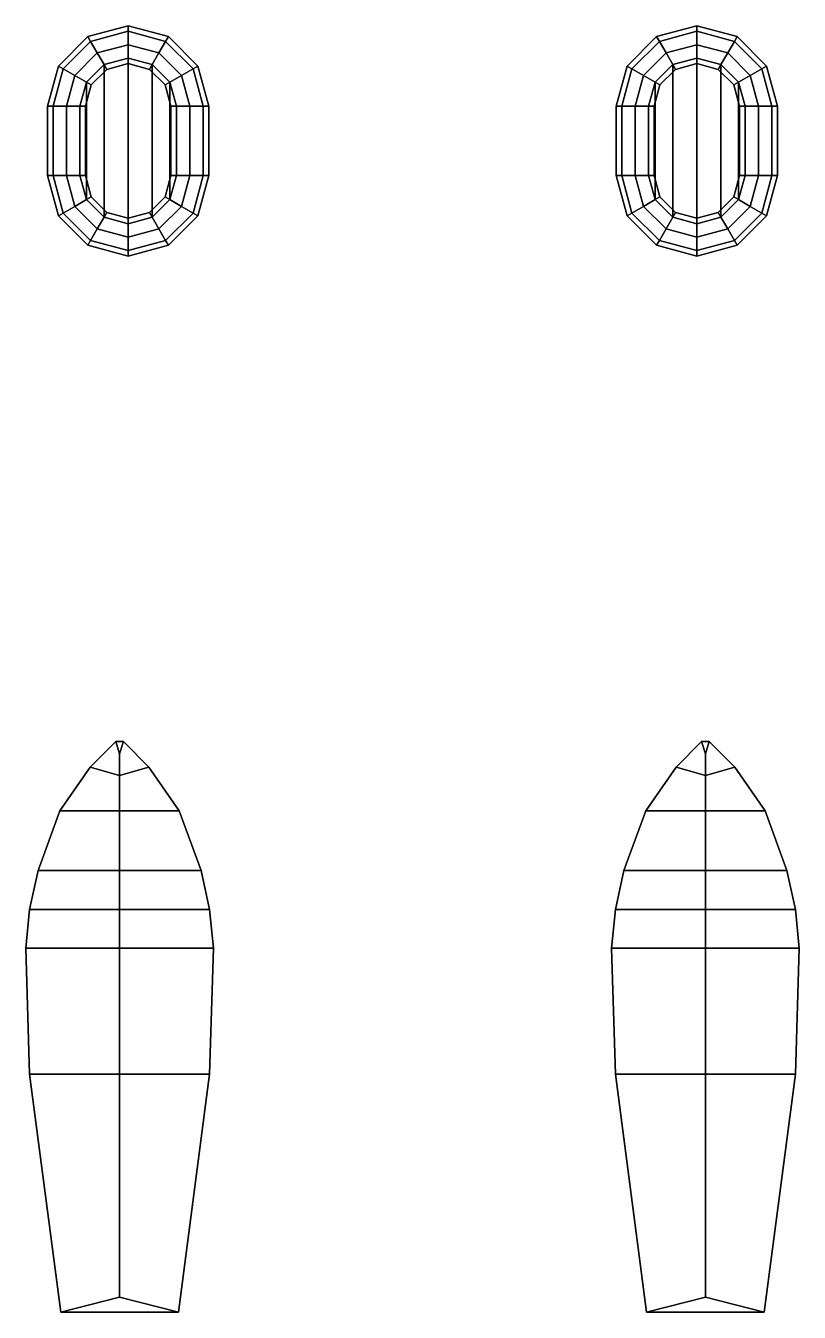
# Model space of a CAD drawing. Extents: x -4.1 to 4.1, y -27.9 to 11.1.
# Drawn here: x -4.08 to 4.08, y -2.43 to 11.14 of the extents above; entities that cross this region are included whole.
import ezdxf

# ---------------------------------------------------------------- set-up
doc = ezdxf.new("R2010")
doc.units = 0
doc.layers.add('BOATS', color=1, linetype='CONTINUOUS')

msp = doc.modelspace()

# ---------------------------------------------------------------- linework, layer by layer
at = {"layer": 'BOATS'}
for points in [[(-3.425, 11.026, 4.55), (-3.396, 10.975, 4.691), (-3, 11.081, 4.691), (-3, 11.14, 4.55)], [(-3.396, 10.975, 4.409), (-3.425, 11.026, 4.55), (-3, 11.14, 4.55), (-3, 11.081, 4.409)], [(-3, 11.14, 4.55), (-3, 11.081, 4.691), (-2.604, 10.975, 4.691), (-2.575, 11.026, 4.55)], [(-3, 11.081, 4.409), (-3, 11.14, 4.55), (-2.575, 11.026, 4.55), (-2.604, 10.975, 4.409)], [(2.575, 11.026, 4.55), (2.604, 10.975, 4.691), (3, 11.081, 4.691), (3, 11.14, 4.55)], [(2.604, 10.975, 4.409), (2.575, 11.026, 4.55), (3, 11.14, 4.55), (3, 11.081, 4.409)], [(3, 11.14, 4.55), (3, 11.081, 4.691), (3.396, 10.975, 4.691), (3.425, 11.026, 4.55)], [(3, 11.081, 4.409), (3, 11.14, 4.55), (3.425, 11.026, 4.55), (3.396, 10.975, 4.409)], [(-3.736, 10.715, 4.55), (-3.685, 10.686, 4.691), (-3.396, 10.975, 4.691), (-3.425, 11.026, 4.55)], [(-3.685, 10.686, 4.409), (-3.736, 10.715, 4.55), (-3.425, 11.026, 4.55), (-3.396, 10.975, 4.409)], [(-3.325, 10.853, 4.35), (-3.396, 10.975, 4.409), (-3, 11.081, 4.409), (-3, 10.94, 4.35)], [(-3.396, 10.975, 4.691), (-3.325, 10.853, 4.75), (-3, 10.94, 4.75), (-3, 11.081, 4.691)], [(-3, 10.94, 4.35), (-3, 11.081, 4.409), (-2.604, 10.975, 4.409), (-2.675, 10.853, 4.35)], [(-3, 11.081, 4.691), (-3, 10.94, 4.75), (-2.675, 10.853, 4.75), (-2.604, 10.975, 4.691)], [(-2.575, 11.026, 4.55), (-2.604, 10.975, 4.691), (-2.315, 10.686, 4.691), (-2.264, 10.715, 4.55)], [(-2.604, 10.975, 4.409), (-2.575, 11.026, 4.55), (-2.264, 10.715, 4.55), (-2.315, 10.686, 4.409)], [(2.264, 10.715, 4.55), (2.315, 10.686, 4.691), (2.604, 10.975, 4.691), (2.575, 11.026, 4.55)], [(2.315, 10.686, 4.409), (2.264, 10.715, 4.55), (2.575, 11.026, 4.55), (2.604, 10.975, 4.409)], [(2.675, 10.853, 4.35), (2.604, 10.975, 4.409), (3, 11.081, 4.409), (3, 10.94, 4.35)], [(2.604, 10.975, 4.691), (2.675, 10.853, 4.75), (3, 10.94, 4.75), (3, 11.081, 4.691)], [(3, 10.94, 4.35), (3, 11.081, 4.409), (3.396, 10.975, 4.409), (3.325, 10.853, 4.35)], [(3, 11.081, 4.691), (3, 10.94, 4.75), (3.325, 10.853, 4.75), (3.396, 10.975, 4.691)], [(3.425, 11.026, 4.55), (3.396, 10.975, 4.691), (3.685, 10.686, 4.691), (3.736, 10.715, 4.55)], [(3.396, 10.975, 4.409), (3.425, 11.026, 4.55), (3.736, 10.715, 4.55), (3.685, 10.686, 4.409)], [(-3.563, 10.615, 4.35), (-3.685, 10.686, 4.409), (-3.396, 10.975, 4.409), (-3.325, 10.853, 4.35)], [(-3.685, 10.686, 4.691), (-3.563, 10.615, 4.75), (-3.325, 10.853, 4.75), (-3.396, 10.975, 4.691)], [(-3.254, 10.73, 4.409), (-3.325, 10.853, 4.35), (-3, 10.94, 4.35), (-3, 10.799, 4.409)], [(-3.325, 10.853, 4.75), (-3.254, 10.73, 4.691), (-3, 10.799, 4.691), (-3, 10.94, 4.75)], [(-3, 10.799, 4.409), (-3, 10.94, 4.35), (-2.675, 10.853, 4.35), (-2.746, 10.73, 4.409)], [(-3, 10.94, 4.75), (-3, 10.799, 4.691), (-2.746, 10.73, 4.691), (-2.675, 10.853, 4.75)], [(-2.675, 10.853, 4.35), (-2.604, 10.975, 4.409), (-2.315, 10.686, 4.409), (-2.437, 10.615, 4.35)], [(-2.604, 10.975, 4.691), (-2.675, 10.853, 4.75), (-2.437, 10.615, 4.75), (-2.315, 10.686, 4.691)], [(2.437, 10.615, 4.35), (2.315, 10.686, 4.409), (2.604, 10.975, 4.409), (2.675, 10.853, 4.35)], [(2.315, 10.686, 4.691), (2.437, 10.615, 4.75), (2.675, 10.853, 4.75), (2.604, 10.975, 4.691)], [(2.746, 10.73, 4.409), (2.675, 10.853, 4.35), (3, 10.94, 4.35), (3, 10.799, 4.409)], [(2.675, 10.853, 4.75), (2.746, 10.73, 4.691), (3, 10.799, 4.691), (3, 10.94, 4.75)], [(3, 10.799, 4.409), (3, 10.94, 4.35), (3.325, 10.853, 4.35), (3.254, 10.73, 4.409)], [(3, 10.94, 4.75), (3, 10.799, 4.691), (3.254, 10.73, 4.691), (3.325, 10.853, 4.75)], [(3.325, 10.853, 4.35), (3.396, 10.975, 4.409), (3.685, 10.686, 4.409), (3.563, 10.615, 4.35)], [(3.396, 10.975, 4.691), (3.325, 10.853, 4.75), (3.563, 10.615, 4.75), (3.685, 10.686, 4.691)], [(-3.44, 10.544, 4.409), (-3.563, 10.615, 4.35), (-3.325, 10.853, 4.35), (-3.254, 10.73, 4.409)], [(-3.563, 10.615, 4.75), (-3.44, 10.544, 4.691), (-3.254, 10.73, 4.691), (-3.325, 10.853, 4.75)], [(-3.44, 10.544, 4.691), (-3.39, 10.515, 4.55), (-3.225, 10.68, 4.55), (-3.254, 10.73, 4.691)], [(-3.254, 10.73, 4.409), (-3.44, 10.544, 4.409), (-3.44, 9.306, 4.409), (-3.254, 9.12, 4.409)], [(-3.39, 10.515, 4.55), (-3.44, 10.544, 4.409), (-3.254, 10.73, 4.409), (-3.225, 10.68, 4.55)], [(-3.254, 10.73, 4.691), (-3.225, 10.68, 4.55), (-3, 10.74, 4.55), (-3, 10.799, 4.691)], [(-3, 10.799, 4.409), (-3.254, 10.73, 4.409), (-3.254, 9.12, 4.409), (-3, 9.051, 4.409)], [(-3.225, 10.68, 4.55), (-3.254, 10.73, 4.409), (-3, 10.799, 4.409), (-3, 10.74, 4.55)], [(-3, 10.799, 4.691), (-3, 10.74, 4.55), (-2.775, 10.68, 4.55), (-2.746, 10.73, 4.691)], [(-2.746, 10.73, 4.409), (-3, 10.799, 4.409), (-3, 9.051, 4.409), (-2.746, 9.12, 4.409)], [(-3, 10.74, 4.55), (-3, 10.799, 4.409), (-2.746, 10.73, 4.409), (-2.775, 10.68, 4.55)], [(-2.746, 10.73, 4.691), (-2.775, 10.68, 4.55), (-2.61, 10.515, 4.55), (-2.56, 10.544, 4.691)], [(-2.775, 10.68, 4.55), (-2.746, 10.73, 4.409), (-2.56, 10.544, 4.409), (-2.61, 10.515, 4.55)], [(-2.746, 10.73, 4.409), (-2.675, 10.853, 4.35), (-2.437, 10.615, 4.35), (-2.56, 10.544, 4.409)], [(-2.675, 10.853, 4.75), (-2.746, 10.73, 4.691), (-2.56, 10.544, 4.691), (-2.437, 10.615, 4.75)], [(-2.56, 10.544, 4.409), (-2.746, 10.73, 4.409), (-2.746, 9.12, 4.409), (-2.56, 9.306, 4.409)], [(2.56, 10.544, 4.409), (2.437, 10.615, 4.35), (2.675, 10.853, 4.35), (2.746, 10.73, 4.409)], [(2.437, 10.615, 4.75), (2.56, 10.544, 4.691), (2.746, 10.73, 4.691), (2.675, 10.853, 4.75)], [(2.56, 10.544, 4.691), (2.61, 10.515, 4.55), (2.775, 10.68, 4.55), (2.746, 10.73, 4.691)], [(2.61, 10.515, 4.55), (2.56, 10.544, 4.409), (2.746, 10.73, 4.409), (2.775, 10.68, 4.55)], [(2.746, 10.73, 4.409), (2.56, 10.544, 4.409), (2.56, 9.306, 4.409), (2.746, 9.12, 4.409)], [(2.746, 10.73, 4.691), (2.775, 10.68, 4.55), (3, 10.74, 4.55), (3, 10.799, 4.691)], [(2.775, 10.68, 4.55), (2.746, 10.73, 4.409), (3, 10.799, 4.409), (3, 10.74, 4.55)], [(3, 10.799, 4.409), (2.746, 10.73, 4.409), (2.746, 9.12, 4.409), (3, 9.051, 4.409)], [(3, 10.799, 4.691), (3, 10.74, 4.55), (3.225, 10.68, 4.55), (3.254, 10.73, 4.691)], [(3, 10.74, 4.55), (3, 10.799, 4.409), (3.254, 10.73, 4.409), (3.225, 10.68, 4.55)], [(3.254, 10.73, 4.409), (3, 10.799, 4.409), (3, 9.051, 4.409), (3.254, 9.12, 4.409)], [(3.254, 10.73, 4.691), (3.225, 10.68, 4.55), (3.39, 10.515, 4.55), (3.44, 10.544, 4.691)], [(3.225, 10.68, 4.55), (3.254, 10.73, 4.409), (3.44, 10.544, 4.409), (3.39, 10.515, 4.55)], [(3.254, 10.73, 4.409), (3.325, 10.853, 4.35), (3.563, 10.615, 4.35), (3.44, 10.544, 4.409)], [(3.325, 10.853, 4.75), (3.254, 10.73, 4.691), (3.44, 10.544, 4.691), (3.563, 10.615, 4.75)], [(3.44, 10.544, 4.409), (3.254, 10.73, 4.409), (3.254, 9.12, 4.409), (3.44, 9.306, 4.409)], [(-3.85, 10.29, 4.55), (-3.791, 10.29, 4.691), (-3.685, 10.686, 4.691), (-3.736, 10.715, 4.55)], [(-3.791, 10.29, 4.409), (-3.85, 10.29, 4.55), (-3.736, 10.715, 4.55), (-3.685, 10.686, 4.409)], [(-3.65, 10.29, 4.35), (-3.791, 10.29, 4.409), (-3.685, 10.686, 4.409), (-3.563, 10.615, 4.35)], [(-3.791, 10.29, 4.691), (-3.65, 10.29, 4.75), (-3.563, 10.615, 4.75), (-3.685, 10.686, 4.691)], [(-3.509, 10.29, 4.409), (-3.65, 10.29, 4.35), (-3.563, 10.615, 4.35), (-3.44, 10.544, 4.409)], [(-3.65, 10.29, 4.75), (-3.509, 10.29, 4.691), (-3.44, 10.544, 4.691), (-3.563, 10.615, 4.75)], [(-2.56, 10.544, 4.409), (-2.437, 10.615, 4.35), (-2.35, 10.29, 4.35), (-2.491, 10.29, 4.409)], [(-2.437, 10.615, 4.75), (-2.56, 10.544, 4.691), (-2.491, 10.29, 4.691), (-2.35, 10.29, 4.75)], [(-2.437, 10.615, 4.35), (-2.315, 10.686, 4.409), (-2.209, 10.29, 4.409), (-2.35, 10.29, 4.35)], [(-2.315, 10.686, 4.691), (-2.437, 10.615, 4.75), (-2.35, 10.29, 4.75), (-2.209, 10.29, 4.691)], [(-2.264, 10.715, 4.55), (-2.315, 10.686, 4.691), (-2.209, 10.29, 4.691), (-2.15, 10.29, 4.55)], [(-2.315, 10.686, 4.409), (-2.264, 10.715, 4.55), (-2.15, 10.29, 4.55), (-2.209, 10.29, 4.409)], [(2.15, 10.29, 4.55), (2.209, 10.29, 4.691), (2.315, 10.686, 4.691), (2.264, 10.715, 4.55)], [(2.209, 10.29, 4.409), (2.15, 10.29, 4.55), (2.264, 10.715, 4.55), (2.315, 10.686, 4.409)], [(2.35, 10.29, 4.35), (2.209, 10.29, 4.409), (2.315, 10.686, 4.409), (2.437, 10.615, 4.35)], [(2.209, 10.29, 4.691), (2.35, 10.29, 4.75), (2.437, 10.615, 4.75), (2.315, 10.686, 4.691)], [(2.491, 10.29, 4.409), (2.35, 10.29, 4.35), (2.437, 10.615, 4.35), (2.56, 10.544, 4.409)], [(2.35, 10.29, 4.75), (2.491, 10.29, 4.691), (2.56, 10.544, 4.691), (2.437, 10.615, 4.75)], [(3.44, 10.544, 4.409), (3.563, 10.615, 4.35), (3.65, 10.29, 4.35), (3.509, 10.29, 4.409)], [(3.563, 10.615, 4.75), (3.44, 10.544, 4.691), (3.509, 10.29, 4.691), (3.65, 10.29, 4.75)], [(3.563, 10.615, 4.35), (3.685, 10.686, 4.409), (3.791, 10.29, 4.409), (3.65, 10.29, 4.35)], [(3.685, 10.686, 4.691), (3.563, 10.615, 4.75), (3.65, 10.29, 4.75), (3.791, 10.29, 4.691)], [(3.736, 10.715, 4.55), (3.685, 10.686, 4.691), (3.791, 10.29, 4.691), (3.85, 10.29, 4.55)], [(3.685, 10.686, 4.409), (3.736, 10.715, 4.55), (3.85, 10.29, 4.55), (3.791, 10.29, 4.409)], [(-3.509, 10.29, 4.691), (-3.45, 10.29, 4.55), (-3.39, 10.515, 4.55), (-3.44, 10.544, 4.691)], [(-3.44, 10.544, 4.409), (-3.509, 10.29, 4.409), (-3.509, 9.56, 4.409), (-3.44, 9.306, 4.409)], [(-3.45, 10.29, 4.55), (-3.509, 10.29, 4.409), (-3.44, 10.544, 4.409), (-3.39, 10.515, 4.55)], [(-2.56, 10.544, 4.691), (-2.61, 10.515, 4.55), (-2.55, 10.29, 4.55), (-2.491, 10.29, 4.691)], [(-2.61, 10.515, 4.55), (-2.56, 10.544, 4.409), (-2.491, 10.29, 4.409), (-2.55, 10.29, 4.55)], [(-2.491, 10.29, 4.409), (-2.56, 10.544, 4.409), (-2.56, 9.306, 4.409), (-2.491, 9.56, 4.409)], [(2.491, 10.29, 4.691), (2.55, 10.29, 4.55), (2.61, 10.515, 4.55), (2.56, 10.544, 4.691)], [(2.55, 10.29, 4.55), (2.491, 10.29, 4.409), (2.56, 10.544, 4.409), (2.61, 10.515, 4.55)], [(2.56, 10.544, 4.409), (2.491, 10.29, 4.409), (2.491, 9.56, 4.409), (2.56, 9.306, 4.409)], [(3.44, 10.544, 4.691), (3.39, 10.515, 4.55), (3.45, 10.29, 4.55), (3.509, 10.29, 4.691)], [(3.39, 10.515, 4.55), (3.44, 10.544, 4.409), (3.509, 10.29, 4.409), (3.45, 10.29, 4.55)], [(3.509, 10.29, 4.409), (3.44, 10.544, 4.409), (3.44, 9.306, 4.409), (3.509, 9.56, 4.409)], [(-3.791, 10.29, 4.691), (-3.85, 10.29, 4.55), (-3.85, 9.56, 4.55), (-3.791, 9.56, 4.691)], [(-3.85, 10.29, 4.55), (-3.791, 10.29, 4.409), (-3.791, 9.56, 4.409), (-3.85, 9.56, 4.55)], [(-3.791, 10.29, 4.409), (-3.65, 10.29, 4.35), (-3.65, 9.56, 4.35), (-3.791, 9.56, 4.409)], [(-3.65, 10.29, 4.75), (-3.791, 10.29, 4.691), (-3.791, 9.56, 4.691), (-3.65, 9.56, 4.75)], [(-3.65, 10.29, 4.35), (-3.509, 10.29, 4.409), (-3.509, 9.56, 4.409), (-3.65, 9.56, 4.35)], [(-3.509, 10.29, 4.691), (-3.65, 10.29, 4.75), (-3.65, 9.56, 4.75), (-3.509, 9.56, 4.691)], [(-3.45, 10.29, 4.55), (-3.509, 10.29, 4.691), (-3.509, 9.56, 4.691), (-3.45, 9.56, 4.55)], [(-3.509, 10.29, 4.409), (-3.45, 10.29, 4.55), (-3.45, 9.56, 4.55), (-3.509, 9.56, 4.409)], [(-2.491, 10.29, 4.691), (-2.55, 10.29, 4.55), (-2.55, 9.56, 4.55), (-2.491, 9.56, 4.691)], [(-2.55, 10.29, 4.55), (-2.491, 10.29, 4.409), (-2.491, 9.56, 4.409), (-2.55, 9.56, 4.55)], [(-2.491, 10.29, 4.409), (-2.35, 10.29, 4.35), (-2.35, 9.56, 4.35), (-2.491, 9.56, 4.409)], [(-2.35, 10.29, 4.75), (-2.491, 10.29, 4.691), (-2.491, 9.56, 4.691), (-2.35, 9.56, 4.75)], [(-2.35, 10.29, 4.35), (-2.209, 10.29, 4.409), (-2.209, 9.56, 4.409), (-2.35, 9.56, 4.35)], [(-2.209, 10.29, 4.691), (-2.35, 10.29, 4.75), (-2.35, 9.56, 4.75), (-2.209, 9.56, 4.691)], [(-2.15, 10.29, 4.55), (-2.209, 10.29, 4.691), (-2.209, 9.56, 4.691), (-2.15, 9.56, 4.55)], [(-2.209, 10.29, 4.409), (-2.15, 10.29, 4.55), (-2.15, 9.56, 4.55), (-2.209, 9.56, 4.409)], [(2.209, 10.29, 4.691), (2.15, 10.29, 4.55), (2.15, 9.56, 4.55), (2.209, 9.56, 4.691)], [(2.15, 10.29, 4.55), (2.209, 10.29, 4.409), (2.209, 9.56, 4.409), (2.15, 9.56, 4.55)], [(2.209, 10.29, 4.409), (2.35, 10.29, 4.35), (2.35, 9.56, 4.35), (2.209, 9.56, 4.409)], [(2.35, 10.29, 4.75), (2.209, 10.29, 4.691), (2.209, 9.56, 4.691), (2.35, 9.56, 4.75)], [(2.35, 10.29, 4.35), (2.491, 10.29, 4.409), (2.491, 9.56, 4.409), (2.35, 9.56, 4.35)], [(2.491, 10.29, 4.691), (2.35, 10.29, 4.75), (2.35, 9.56, 4.75), (2.491, 9.56, 4.691)], [(2.55, 10.29, 4.55), (2.491, 10.29, 4.691), (2.491, 9.56, 4.691), (2.55, 9.56, 4.55)], [(2.491, 10.29, 4.409), (2.55, 10.29, 4.55), (2.55, 9.56, 4.55), (2.491, 9.56, 4.409)], [(3.509, 10.29, 4.691), (3.45, 10.29, 4.55), (3.45, 9.56, 4.55), (3.509, 9.56, 4.691)], [(3.45, 10.29, 4.55), (3.509, 10.29, 4.409), (3.509, 9.56, 4.409), (3.45, 9.56, 4.55)], [(3.509, 10.29, 4.409), (3.65, 10.29, 4.35), (3.65, 9.56, 4.35), (3.509, 9.56, 4.409)], [(3.65, 10.29, 4.75), (3.509, 10.29, 4.691), (3.509, 9.56, 4.691), (3.65, 9.56, 4.75)], [(3.65, 10.29, 4.35), (3.791, 10.29, 4.409), (3.791, 9.56, 4.409), (3.65, 9.56, 4.35)], [(3.791, 10.29, 4.691), (3.65, 10.29, 4.75), (3.65, 9.56, 4.75), (3.791, 9.56, 4.691)], [(3.85, 10.29, 4.55), (3.791, 10.29, 4.691), (3.791, 9.56, 4.691), (3.85, 9.56, 4.55)], [(3.791, 10.29, 4.409), (3.85, 10.29, 4.55), (3.85, 9.56, 4.55), (3.791, 9.56, 4.409)], [(-3.736, 9.135, 4.55), (-3.685, 9.164, 4.691), (-3.791, 9.56, 4.691), (-3.85, 9.56, 4.55)], [(-3.685, 9.164, 4.409), (-3.736, 9.135, 4.55), (-3.85, 9.56, 4.55), (-3.791, 9.56, 4.409)], [(-3.563, 9.235, 4.35), (-3.685, 9.164, 4.409), (-3.791, 9.56, 4.409), (-3.65, 9.56, 4.35)], [(-3.685, 9.164, 4.691), (-3.563, 9.235, 4.75), (-3.65, 9.56, 4.75), (-3.791, 9.56, 4.691)], [(-3.44, 9.306, 4.409), (-3.563, 9.235, 4.35), (-3.65, 9.56, 4.35), (-3.509, 9.56, 4.409)], [(-3.563, 9.235, 4.75), (-3.44, 9.306, 4.691), (-3.509, 9.56, 4.691), (-3.65, 9.56, 4.75)], [(-3.44, 9.306, 4.691), (-3.39, 9.335, 4.55), (-3.45, 9.56, 4.55), (-3.509, 9.56, 4.691)], [(-3.39, 9.335, 4.55), (-3.44, 9.306, 4.409), (-3.509, 9.56, 4.409), (-3.45, 9.56, 4.55)], [(-2.491, 9.56, 4.691), (-2.55, 9.56, 4.55), (-2.61, 9.335, 4.55), (-2.56, 9.306, 4.691)], [(-2.55, 9.56, 4.55), (-2.491, 9.56, 4.409), (-2.56, 9.306, 4.409), (-2.61, 9.335, 4.55)], [(-2.491, 9.56, 4.409), (-2.35, 9.56, 4.35), (-2.437, 9.235, 4.35), (-2.56, 9.306, 4.409)], [(-2.35, 9.56, 4.75), (-2.491, 9.56, 4.691), (-2.56, 9.306, 4.691), (-2.437, 9.235, 4.75)], [(-2.35, 9.56, 4.35), (-2.209, 9.56, 4.409), (-2.315, 9.164, 4.409), (-2.437, 9.235, 4.35)], [(-2.209, 9.56, 4.691), (-2.35, 9.56, 4.75), (-2.437, 9.235, 4.75), (-2.315, 9.164, 4.691)], [(-2.15, 9.56, 4.55), (-2.209, 9.56, 4.691), (-2.315, 9.164, 4.691), (-2.264, 9.135, 4.55)], [(-2.209, 9.56, 4.409), (-2.15, 9.56, 4.55), (-2.264, 9.135, 4.55), (-2.315, 9.164, 4.409)], [(2.264, 9.135, 4.55), (2.315, 9.164, 4.691), (2.209, 9.56, 4.691), (2.15, 9.56, 4.55)], [(2.315, 9.164, 4.409), (2.264, 9.135, 4.55), (2.15, 9.56, 4.55), (2.209, 9.56, 4.409)], [(2.437, 9.235, 4.35), (2.315, 9.164, 4.409), (2.209, 9.56, 4.409), (2.35, 9.56, 4.35)], [(2.315, 9.164, 4.691), (2.437, 9.235, 4.75), (2.35, 9.56, 4.75), (2.209, 9.56, 4.691)], [(2.56, 9.306, 4.409), (2.437, 9.235, 4.35), (2.35, 9.56, 4.35), (2.491, 9.56, 4.409)], [(2.437, 9.235, 4.75), (2.56, 9.306, 4.691), (2.491, 9.56, 4.691), (2.35, 9.56, 4.75)], [(2.56, 9.306, 4.691), (2.61, 9.335, 4.55), (2.55, 9.56, 4.55), (2.491, 9.56, 4.691)], [(2.61, 9.335, 4.55), (2.56, 9.306, 4.409), (2.491, 9.56, 4.409), (2.55, 9.56, 4.55)], [(3.509, 9.56, 4.691), (3.45, 9.56, 4.55), (3.39, 9.335, 4.55), (3.44, 9.306, 4.691)], [(3.45, 9.56, 4.55), (3.509, 9.56, 4.409), (3.44, 9.306, 4.409), (3.39, 9.335, 4.55)], [(3.509, 9.56, 4.409), (3.65, 9.56, 4.35), (3.563, 9.235, 4.35), (3.44, 9.306, 4.409)], [(3.65, 9.56, 4.75), (3.509, 9.56, 4.691), (3.44, 9.306, 4.691), (3.563, 9.235, 4.75)], [(3.65, 9.56, 4.35), (3.791, 9.56, 4.409), (3.685, 9.164, 4.409), (3.563, 9.235, 4.35)], [(3.791, 9.56, 4.691), (3.65, 9.56, 4.75), (3.563, 9.235, 4.75), (3.685, 9.164, 4.691)], [(3.85, 9.56, 4.55), (3.791, 9.56, 4.691), (3.685, 9.164, 4.691), (3.736, 9.135, 4.55)], [(3.791, 9.56, 4.409), (3.85, 9.56, 4.55), (3.736, 9.135, 4.55), (3.685, 9.164, 4.409)], [(-3.325, 8.997, 4.35), (-3.396, 8.875, 4.409), (-3.685, 9.164, 4.409), (-3.563, 9.235, 4.35)], [(-3.396, 8.875, 4.691), (-3.325, 8.997, 4.75), (-3.563, 9.235, 4.75), (-3.685, 9.164, 4.691)], [(-3.254, 9.12, 4.409), (-3.325, 8.997, 4.35), (-3.563, 9.235, 4.35), (-3.44, 9.306, 4.409)], [(-3.325, 8.997, 4.75), (-3.254, 9.12, 4.691), (-3.44, 9.306, 4.691), (-3.563, 9.235, 4.75)], [(-3.254, 9.12, 4.691), (-3.225, 9.17, 4.55), (-3.39, 9.335, 4.55), (-3.44, 9.306, 4.691)], [(-3.225, 9.17, 4.55), (-3.254, 9.12, 4.409), (-3.44, 9.306, 4.409), (-3.39, 9.335, 4.55)], [(-2.56, 9.306, 4.691), (-2.61, 9.335, 4.55), (-2.775, 9.17, 4.55), (-2.746, 9.12, 4.691)], [(-2.61, 9.335, 4.55), (-2.56, 9.306, 4.409), (-2.746, 9.12, 4.409), (-2.775, 9.17, 4.55)], [(-2.56, 9.306, 4.409), (-2.437, 9.235, 4.35), (-2.675, 8.997, 4.35), (-2.746, 9.12, 4.409)], [(-2.437, 9.235, 4.75), (-2.56, 9.306, 4.691), (-2.746, 9.12, 4.691), (-2.675, 8.997, 4.75)], [(-2.437, 9.235, 4.35), (-2.315, 9.164, 4.409), (-2.604, 8.875, 4.409), (-2.675, 8.997, 4.35)], [(-2.315, 9.164, 4.691), (-2.437, 9.235, 4.75), (-2.675, 8.997, 4.75), (-2.604, 8.875, 4.691)], [(2.675, 8.997, 4.35), (2.604, 8.875, 4.409), (2.315, 9.164, 4.409), (2.437, 9.235, 4.35)], [(2.604, 8.875, 4.691), (2.675, 8.997, 4.75), (2.437, 9.235, 4.75), (2.315, 9.164, 4.691)], [(2.746, 9.12, 4.409), (2.675, 8.997, 4.35), (2.437, 9.235, 4.35), (2.56, 9.306, 4.409)], [(2.675, 8.997, 4.75), (2.746, 9.12, 4.691), (2.56, 9.306, 4.691), (2.437, 9.235, 4.75)], [(2.746, 9.12, 4.691), (2.775, 9.17, 4.55), (2.61, 9.335, 4.55), (2.56, 9.306, 4.691)], [(2.775, 9.17, 4.55), (2.746, 9.12, 4.409), (2.56, 9.306, 4.409), (2.61, 9.335, 4.55)], [(3.44, 9.306, 4.691), (3.39, 9.335, 4.55), (3.225, 9.17, 4.55), (3.254, 9.12, 4.691)], [(3.39, 9.335, 4.55), (3.44, 9.306, 4.409), (3.254, 9.12, 4.409), (3.225, 9.17, 4.55)], [(3.44, 9.306, 4.409), (3.563, 9.235, 4.35), (3.325, 8.997, 4.35), (3.254, 9.12, 4.409)], [(3.563, 9.235, 4.75), (3.44, 9.306, 4.691), (3.254, 9.12, 4.691), (3.325, 8.997, 4.75)], [(3.563, 9.235, 4.35), (3.685, 9.164, 4.409), (3.396, 8.875, 4.409), (3.325, 8.997, 4.35)], [(3.685, 9.164, 4.691), (3.563, 9.235, 4.75), (3.325, 8.997, 4.75), (3.396, 8.875, 4.691)], [(-3.425, 8.824, 4.55), (-3.396, 8.875, 4.691), (-3.685, 9.164, 4.691), (-3.736, 9.135, 4.55)], [(-3.396, 8.875, 4.409), (-3.425, 8.824, 4.55), (-3.736, 9.135, 4.55), (-3.685, 9.164, 4.409)], [(-3, 9.051, 4.409), (-3, 8.91, 4.35), (-3.325, 8.997, 4.35), (-3.254, 9.12, 4.409)], [(-3, 8.91, 4.75), (-3, 9.051, 4.691), (-3.254, 9.12, 4.691), (-3.325, 8.997, 4.75)], [(-3, 9.051, 4.691), (-3, 9.11, 4.55), (-3.225, 9.17, 4.55), (-3.254, 9.12, 4.691)], [(-3, 9.11, 4.55), (-3, 9.051, 4.409), (-3.254, 9.12, 4.409), (-3.225, 9.17, 4.55)], [(-2.746, 9.12, 4.691), (-2.775, 9.17, 4.55), (-3, 9.11, 4.55), (-3, 9.051, 4.691)], [(-2.775, 9.17, 4.55), (-2.746, 9.12, 4.409), (-3, 9.051, 4.409), (-3, 9.11, 4.55)], [(-2.746, 9.12, 4.409), (-2.675, 8.997, 4.35), (-3, 8.91, 4.35), (-3, 9.051, 4.409)], [(-2.675, 8.997, 4.75), (-2.746, 9.12, 4.691), (-3, 9.051, 4.691), (-3, 8.91, 4.75)], [(-2.264, 9.135, 4.55), (-2.315, 9.164, 4.691), (-2.604, 8.875, 4.691), (-2.575, 8.824, 4.55)], [(-2.315, 9.164, 4.409), (-2.264, 9.135, 4.55), (-2.575, 8.824, 4.55), (-2.604, 8.875, 4.409)], [(2.575, 8.824, 4.55), (2.604, 8.875, 4.691), (2.315, 9.164, 4.691), (2.264, 9.135, 4.55)], [(2.604, 8.875, 4.409), (2.575, 8.824, 4.55), (2.264, 9.135, 4.55), (2.315, 9.164, 4.409)], [(3, 9.051, 4.409), (3, 8.91, 4.35), (2.675, 8.997, 4.35), (2.746, 9.12, 4.409)], [(3, 8.91, 4.75), (3, 9.051, 4.691), (2.746, 9.12, 4.691), (2.675, 8.997, 4.75)], [(3, 9.051, 4.691), (3, 9.11, 4.55), (2.775, 9.17, 4.55), (2.746, 9.12, 4.691)], [(3, 9.11, 4.55), (3, 9.051, 4.409), (2.746, 9.12, 4.409), (2.775, 9.17, 4.55)], [(3.254, 9.12, 4.691), (3.225, 9.17, 4.55), (3, 9.11, 4.55), (3, 9.051, 4.691)], [(3.225, 9.17, 4.55), (3.254, 9.12, 4.409), (3, 9.051, 4.409), (3, 9.11, 4.55)], [(3.254, 9.12, 4.409), (3.325, 8.997, 4.35), (3, 8.91, 4.35), (3, 9.051, 4.409)], [(3.325, 8.997, 4.75), (3.254, 9.12, 4.691), (3, 9.051, 4.691), (3, 8.91, 4.75)], [(3.736, 9.135, 4.55), (3.685, 9.164, 4.691), (3.396, 8.875, 4.691), (3.425, 8.824, 4.55)], [(3.685, 9.164, 4.409), (3.736, 9.135, 4.55), (3.425, 8.824, 4.55), (3.396, 8.875, 4.409)], [(-3, 8.91, 4.35), (-3, 8.769, 4.409), (-3.396, 8.875, 4.409), (-3.325, 8.997, 4.35)], [(-3, 8.769, 4.691), (-3, 8.91, 4.75), (-3.325, 8.997, 4.75), (-3.396, 8.875, 4.691)], [(-2.675, 8.997, 4.35), (-2.604, 8.875, 4.409), (-3, 8.769, 4.409), (-3, 8.91, 4.35)], [(-2.604, 8.875, 4.691), (-2.675, 8.997, 4.75), (-3, 8.91, 4.75), (-3, 8.769, 4.691)], [(3, 8.91, 4.35), (3, 8.769, 4.409), (2.604, 8.875, 4.409), (2.675, 8.997, 4.35)], [(3, 8.769, 4.691), (3, 8.91, 4.75), (2.675, 8.997, 4.75), (2.604, 8.875, 4.691)], [(3.325, 8.997, 4.35), (3.396, 8.875, 4.409), (3, 8.769, 4.409), (3, 8.91, 4.35)], [(3.396, 8.875, 4.691), (3.325, 8.997, 4.75), (3, 8.91, 4.75), (3, 8.769, 4.691)], [(-3, 8.71, 4.55), (-3, 8.769, 4.691), (-3.396, 8.875, 4.691), (-3.425, 8.824, 4.55)], [(-3, 8.769, 4.409), (-3, 8.71, 4.55), (-3.425, 8.824, 4.55), (-3.396, 8.875, 4.409)], [(-2.575, 8.824, 4.55), (-2.604, 8.875, 4.691), (-3, 8.769, 4.691), (-3, 8.71, 4.55)], [(-2.604, 8.875, 4.409), (-2.575, 8.824, 4.55), (-3, 8.71, 4.55), (-3, 8.769, 4.409)], [(3, 8.71, 4.55), (3, 8.769, 4.691), (2.604, 8.875, 4.691), (2.575, 8.824, 4.55)], [(3, 8.769, 4.409), (3, 8.71, 4.55), (2.575, 8.824, 4.55), (2.604, 8.875, 4.409)], [(3.425, 8.824, 4.55), (3.396, 8.875, 4.691), (3, 8.769, 4.691), (3, 8.71, 4.55)], [(3.396, 8.875, 4.409), (3.425, 8.824, 4.55), (3, 8.71, 4.55), (3, 8.769, 4.409)], [(-3.13, 3.59, 5.39), (-3.09, 3.46, 4.51), (-3.09, 3.23, 4.26), (-3.4, 3.32, 5.39)], [(-3.4, 3.32, 5.39), (-3.09, 3.23, 4.26), (-3.09, 3.46, 4.51), (-3.13, 3.59, 5.39)], [(-3.13, 3.59, 5.39), (-3.09, 3.46, 4.51), (-3.09, 3.46, 4.51), (-3.05, 3.59, 5.39)], [(-3.05, 3.59, 5.39), (-3.09, 3.46, 4.51), (-3.09, 3.46, 4.51), (-3.13, 3.59, 5.39)], [(-2.78, 3.32, 5.39), (-3.09, 3.23, 4.26), (-3.09, 3.46, 4.51), (-3.05, 3.59, 5.39)], [(-3.05, 3.59, 5.39), (-3.09, 3.46, 4.51), (-3.09, 3.23, 4.26), (-2.78, 3.32, 5.39)], [(3.05, 3.59, 5.39), (3.09, 3.46, 4.51), (3.09, 3.23, 4.26), (2.78, 3.32, 5.39)], [(2.78, 3.32, 5.39), (3.09, 3.23, 4.26), (3.09, 3.46, 4.51), (3.05, 3.59, 5.39)], [(3.05, 3.59, 5.39), (3.09, 3.46, 4.51), (3.09, 3.46, 4.51), (3.13, 3.59, 5.39)], [(3.13, 3.59, 5.39), (3.09, 3.46, 4.51), (3.09, 3.46, 4.51), (3.05, 3.59, 5.39)], [(3.4, 3.32, 5.39), (3.09, 3.23, 4.26), (3.09, 3.46, 4.51), (3.13, 3.59, 5.39)], [(3.13, 3.59, 5.39), (3.09, 3.46, 4.51), (3.09, 3.23, 4.26), (3.4, 3.32, 5.39)], [(-3.4, 3.32, 5.39), (-3.09, 3.23, 4.26), (-3.09, 2.86, 4.26), (-3.72, 2.86, 5.3)], [(-3.72, 2.86, 5.3), (-3.09, 2.86, 4.26), (-3.09, 3.23, 4.26), (-3.4, 3.32, 5.39)], [(-2.46, 2.86, 5.3), (-3.09, 2.86, 4.26), (-3.09, 3.23, 4.26), (-2.78, 3.32, 5.39)], [(-2.78, 3.32, 5.39), (-3.09, 3.23, 4.26), (-3.09, 2.86, 4.26), (-2.46, 2.86, 5.3)], [(2.78, 3.32, 5.39), (3.09, 3.23, 4.26), (3.09, 2.86, 4.26), (2.46, 2.86, 5.3)], [(2.46, 2.86, 5.3), (3.09, 2.86, 4.26), (3.09, 3.23, 4.26), (2.78, 3.32, 5.39)], [(3.72, 2.86, 5.3), (3.09, 2.86, 4.26), (3.09, 3.23, 4.26), (3.4, 3.32, 5.39)], [(3.4, 3.32, 5.39), (3.09, 3.23, 4.26), (3.09, 2.86, 4.26), (3.72, 2.86, 5.3)], [(-3.72, 2.86, 5.3), (-3.09, 2.86, 4.26), (-3.09, 2.23, 4.26), (-3.95, 2.23, 5.23)], [(-3.95, 2.23, 5.23), (-3.09, 2.23, 4.26), (-3.09, 2.86, 4.26), (-3.72, 2.86, 5.3)], [(-2.23, 2.23, 5.23), (-3.09, 2.23, 4.26), (-3.09, 2.86, 4.26), (-2.46, 2.86, 5.3)], [(-2.46, 2.86, 5.3), (-3.09, 2.86, 4.26), (-3.09, 2.23, 4.26), (-2.23, 2.23, 5.23)], [(2.46, 2.86, 5.3), (3.09, 2.86, 4.26), (3.09, 2.23, 4.26), (2.23, 2.23, 5.23)], [(2.23, 2.23, 5.23), (3.09, 2.23, 4.26), (3.09, 2.86, 4.26), (2.46, 2.86, 5.3)], [(3.95, 2.23, 5.23), (3.09, 2.23, 4.26), (3.09, 2.86, 4.26), (3.72, 2.86, 5.3)], [(3.72, 2.86, 5.3), (3.09, 2.86, 4.26), (3.09, 2.23, 4.26), (3.95, 2.23, 5.23)], [(-3.95, 2.23, 5.23), (-3.09, 2.23, 4.26), (-3.09, 1.82, 4.26), (-4.04, 1.82, 5.2)], [(-4.04, 1.82, 5.2), (-3.09, 1.82, 4.26), (-3.09, 2.23, 4.26), (-3.95, 2.23, 5.23)], [(-2.14, 1.82, 5.2), (-3.09, 1.82, 4.26), (-3.09, 2.23, 4.26), (-2.23, 2.23, 5.23)], [(-2.23, 2.23, 5.23), (-3.09, 2.23, 4.26), (-3.09, 1.82, 4.26), (-2.14, 1.82, 5.2)], [(2.23, 2.23, 5.23), (3.09, 2.23, 4.26), (3.09, 1.82, 4.26), (2.14, 1.82, 5.2)], [(2.14, 1.82, 5.2), (3.09, 1.82, 4.26), (3.09, 2.23, 4.26), (2.23, 2.23, 5.23)], [(4.04, 1.82, 5.2), (3.09, 1.82, 4.26), (3.09, 2.23, 4.26), (3.95, 2.23, 5.23)], [(3.95, 2.23, 5.23), (3.09, 2.23, 4.26), (3.09, 1.82, 4.26), (4.04, 1.82, 5.2)], [(-4.08, 1.41, 5.18), (-3.09, 1.41, 4.26), (-3.09, 1.82, 4.26), (-4.04, 1.82, 5.2)], [(-4.04, 1.82, 5.2), (-3.09, 1.82, 4.26), (-3.09, 1.41, 4.26), (-4.08, 1.41, 5.18)], [(-2.14, 1.82, 5.2), (-3.09, 1.82, 4.26), (-3.09, 1.41, 4.26), (-2.1, 1.41, 5.18)], [(-2.1, 1.41, 5.18), (-3.09, 1.41, 4.26), (-3.09, 1.82, 4.26), (-2.14, 1.82, 5.2)], [(2.1, 1.41, 5.18), (3.09, 1.41, 4.26), (3.09, 1.82, 4.26), (2.14, 1.82, 5.2)], [(2.14, 1.82, 5.2), (3.09, 1.82, 4.26), (3.09, 1.41, 4.26), (2.1, 1.41, 5.18)], [(4.04, 1.82, 5.2), (3.09, 1.82, 4.26), (3.09, 1.41, 4.26), (4.08, 1.41, 5.18)], [(4.08, 1.41, 5.18), (3.09, 1.41, 4.26), (3.09, 1.82, 4.26), (4.04, 1.82, 5.2)], [(-4.08, 1.41, 5.18), (-3.09, 1.41, 4.26), (-3.09, 0.08, 4.26), (-4.04, 0.08, 5.15)], [(-4.04, 0.08, 5.15), (-3.09, 0.08, 4.26), (-3.09, 1.41, 4.26), (-4.08, 1.41, 5.18)], [(-2.14, 0.08, 5.15), (-3.09, 0.08, 4.26), (-3.09, 1.41, 4.26), (-2.1, 1.41, 5.18)], [(-2.1, 1.41, 5.18), (-3.09, 1.41, 4.26), (-3.09, 0.08, 4.26), (-2.14, 0.08, 5.15)], [(2.1, 1.41, 5.18), (3.09, 1.41, 4.26), (3.09, 0.08, 4.26), (2.14, 0.08, 5.15)], [(2.14, 0.08, 5.15), (3.09, 0.08, 4.26), (3.09, 1.41, 4.26), (2.1, 1.41, 5.18)], [(4.04, 0.08, 5.15), (3.09, 0.08, 4.26), (3.09, 1.41, 4.26), (4.08, 1.41, 5.18)], [(4.08, 1.41, 5.18), (3.09, 1.41, 4.26), (3.09, 0.08, 4.26), (4.04, 0.08, 5.15)], [(-3.71, -2.43, 5.28), (-3.09, -2.27, 4.26), (-3.09, 0.08, 4.26), (-4.04, 0.08, 5.15)], [(-4.04, 0.08, 5.15), (-3.09, 0.08, 4.26), (-3.09, -2.27, 4.26), (-3.71, -2.43, 5.28)], [(-2.14, 0.08, 5.15), (-3.09, 0.08, 4.26), (-3.09, -2.27, 4.26), (-2.47, -2.43, 5.28)], [(-2.47, -2.43, 5.28), (-3.09, -2.27, 4.26), (-3.09, 0.08, 4.26), (-2.14, 0.08, 5.15)], [(2.47, -2.43, 5.28), (3.09, -2.27, 4.26), (3.09, 0.08, 4.26), (2.14, 0.08, 5.15)], [(2.14, 0.08, 5.15), (3.09, 0.08, 4.26), (3.09, -2.27, 4.26), (2.47, -2.43, 5.28)], [(4.04, 0.08, 5.15), (3.09, 0.08, 4.26), (3.09, -2.27, 4.26), (3.71, -2.43, 5.28)], [(3.71, -2.43, 5.28), (3.09, -2.27, 4.26), (3.09, 0.08, 4.26), (4.04, 0.08, 5.15)], [(-3.71, -2.43, 5.28), (-3.09, -2.27, 4.26), (-3.09, -2.27, 4.26), (-2.47, -2.43, 5.28)], [(-2.47, -2.43, 5.28), (-3.09, -2.27, 4.26), (-3.09, -2.27, 4.26), (-3.71, -2.43, 5.28)], [(2.47, -2.43, 5.28), (3.09, -2.27, 4.26), (3.09, -2.27, 4.26), (3.71, -2.43, 5.28)], [(3.71, -2.43, 5.28), (3.09, -2.27, 4.26), (3.09, -2.27, 4.26), (2.47, -2.43, 5.28)]]:
    msp.add_3dface(points, dxfattribs=at)

doc.saveas('drawing.dxf')
